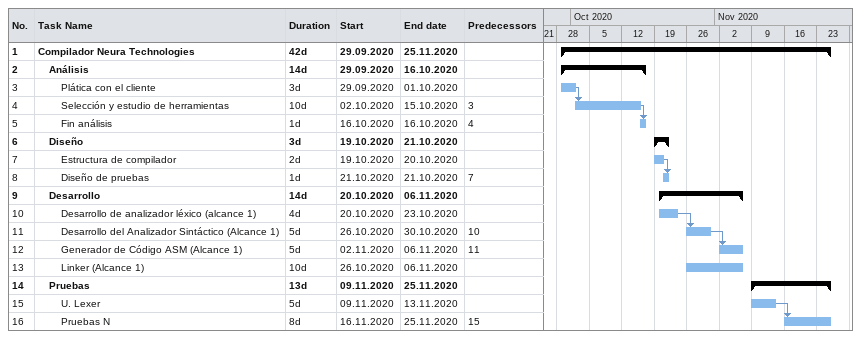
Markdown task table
| ID | Level | Task | Duration | Start | Finish | Predecessors |
|---|---|---|---|---|---|---|
| 1 | 1 | **Compilador Neura Technologies** | 42d | 2020-09-29 | 2020-11-25 |  |
| 2 | 2 | **Análisis** | 14d | 2020-09-29 | 2020-10-16 |  |
| 3 | 3 | Plática con el cliente | 3d | 2020-09-29 | 2020-10-01 |  |
| 4 | 3 | Selección y estudio de herramientas | 10d | 2020-10-02 | 2020-10-15 | 3 |
| 5 | 3 | Fin análisis | 1d | 2020-10-16 | 2020-10-16 | 4 |
| 6 | 2 | **Diseño** | 3d | 2020-10-19 | 2020-10-21 |  |
| 7 | 3 | Estructura de compilador | 2d | 2020-10-19 | 2020-10-20 |  |
| 8 | 3 | Diseño de pruebas | 1d | 2020-10-21 | 2020-10-21 | 7 |
| 9 | 2 | **Desarrollo** | 14d | 2020-10-20 | 2020-11-06 |  |
| 10 | 3 | Desarrollo de analizador léxico (alcance 1) | 4d | 2020-10-20 | 2020-10-23 |  |
| 11 | 3 | Desarrollo del Analizador Sintáctico (Alcance 1) | 5d | 2020-10-26 | 2020-10-30 | 10 |
| 12 | 3 | Generador de Código ASM (Alcance 1) | 5d | 2020-11-02 | 2020-11-06 | 11 |
| 13 | 3 | Linker (Alcance 1) | 10d | 2020-10-26 | 2020-11-06 |  |
| 14 | 2 | **Pruebas** | 13d | 2020-11-09 | 2020-11-25 |  |
| 15 | 3 | U. Lexer | 5d | 2020-11-09 | 2020-11-13 |  |
| 16 | 3 | Pruebas N | 8d | 2020-11-16 | 2020-11-25 | 15 |
